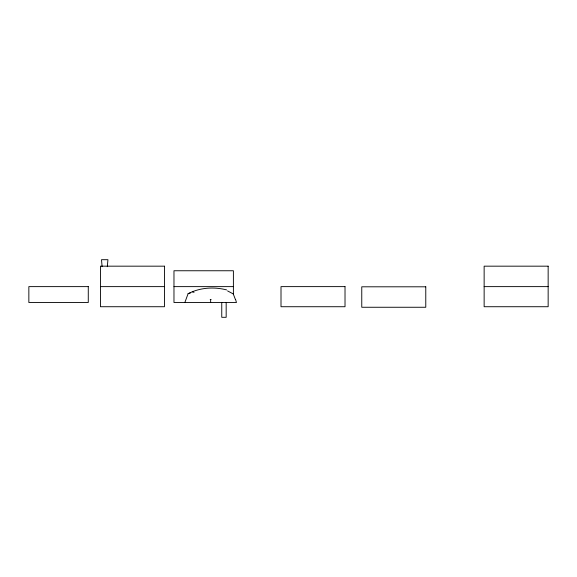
<?xml version="1.0" encoding="UTF-8"?>
<svg xmlns="http://www.w3.org/2000/svg" width="577" height="577" viewBox="0 0 577 577"><rect width="100%" height="100%" fill="white"/><g stroke="black" fill="none" stroke-linecap="round" stroke-linejoin="round"><path stroke-width="0.87" d="M107.322 266.682L107.935 259.693L101.509 259.693L102.107 266.682M184.849 302.528L188.088 293.715C199.967 287.541 213.706 286.632 226.595 289.892M188.088 293.715L190.662 292.835M100.441 286.625L164.452 286.625M173.973 286.625L233.397 286.625M484.139 286.625L548.15 286.625M210.194 299.492L211.103 299.492M192.35 291.847L194.038 292.344M227.547 290.902L233.245 293.917L235.409 299.492M235.589 299.492L236.455 302.528L173.973 302.499L173.973 270.757L233.397 270.757L233.397 294.558M226.17 302.528L226.17 317.307L221.756 317.307L221.756 302.528M210.648 299.492L210.648 302.528M164.452 266.17L100.441 266.17L100.441 306.726L164.452 306.726L164.452 266.17M548.15 266.17L484.139 266.17L484.139 306.726L548.15 306.726L548.15 266.17M88.274 286.625L28.85 286.625L28.85 302.499L88.274 302.499L88.274 286.625M345.017 286.625L281.006 286.625L281.006 306.726L345.017 306.726L345.017 286.625M425.776 286.805L361.765 286.805L361.765 307.26L425.776 307.26L425.776 286.805"/></g></svg>
